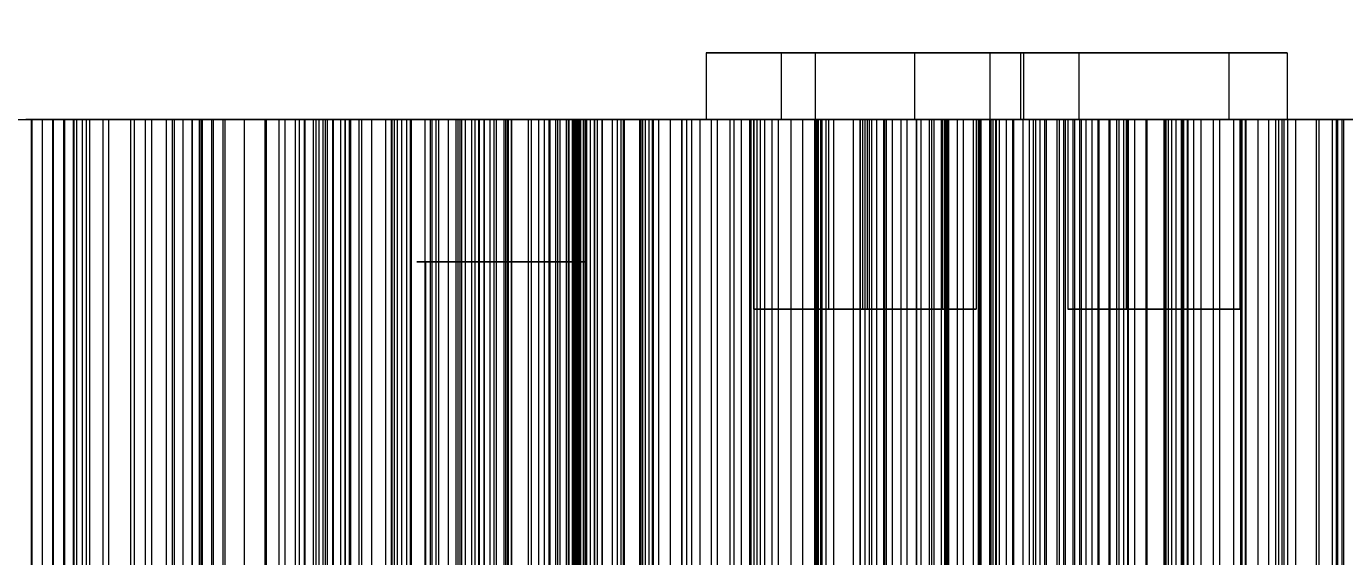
# Model space of a CAD drawing. Header units: millimetres. Extents: x -1970 to 59977, y -65068 to 6837.
# Drawn here: x 25818.1 to 26096, y -17342.2 to -17230.4 of the extents above; entities that cross this region are included whole.
import ezdxf

# ---------------------------------------------------------------- set-up
doc = ezdxf.new("R2010")
doc.units = ezdxf.units.MM
doc.layers.add('COTAS_P', color=1, linetype='Continuous', lineweight=0)
doc.layers.add('superior_briquetadora', color=7, linetype='Continuous', lineweight=0)
doc.dimstyles.new('R19_100', dxfattribs={"dimtxt": 250, "dimasz": 150, "dimexe": 150, "dimexo": 80, "dimgap": 100, "dimtad": 1, "dimtih": 1, "dimtoh": 1, "dimdsep": 46, "dimcen": 0.09, "dimadec": 0, "dimazin": 0, "dimtfac": 1, "dimtdec": 4, "dimtofl": 0, "dimtmove": 0, "dimatfit": 3, "dimfxl": 1, "dimtolj": 1, "dimtzin": 0, "dimarcsym": 0})

# ---------------------------------------------------------------- blocks, each defined once
blk = doc.blocks.new('*D25')
at = {"layer": 'COTAS_P', "color": 0, "lineweight": -2, "transparency": 16777216}
for p, q in [((25128.19, -17920), (25128.19, -16950)), ((27628.19, -17920), (27628.19, -16950)), ((25278.19, -17100), (27478.19, -17100))]:
    blk.add_line(p, q, dxfattribs=at)
at = {"layer": 'COTAS_P', "color": 0, "transparency": 16777216}
for points in [[(25278.19, -17075), (25278.19, -17125), (25128.19, -17100)], [(27478.19, -17075), (27478.19, -17125), (27628.19, -17100)]]:
    blk.add_solid(points, dxfattribs=at)
at = {"layer": 'Defpoints', "color": 0, "transparency": 16777216}
for p in [(27628.19, -17100), (25128.19, -18000), (27628.19, -18000)]:
    blk.add_point(p, dxfattribs=at)

msp = doc.modelspace()

# ---------------------------------------------------------------- linework, layer by layer
at = {"layer": 'superior_briquetadora'}
for p, q in [((25961.388, -17236), (25964.032, -17236)), ((25961.388, -17236), (25961.388, -17250)), ((25963.095, -17236), (25961.388, -17236)), ((25968.817, -17236), (25963.095, -17236)), ((25964.032, -17236), (25970.505, -17236)), ((25977.419, -17236), (25968.817, -17236)), ((25970.505, -17236), (25979.524, -17236)), ((25977.233, -17236), (25979.878, -17236)), ((25977.233, -17236), (25977.233, -17250)), ((25978.941, -17236), (25977.233, -17236)), ((25987.198, -17236), (25977.419, -17236)), ((25984.663, -17236), (25978.941, -17236)), ((25979.524, -17236), (25989.303, -17236)), ((25979.878, -17236), (25986.35, -17236)), ((25984.348, -17236), (25986.992, -17236)), ((25984.348, -17236), (25984.348, -17250)), ((25986.056, -17236), (25984.348, -17236)), ((25993.265, -17236), (25984.663, -17236)), ((25991.777, -17236), (25986.056, -17236)), ((25986.35, -17236), (25995.37, -17236)), ((25986.992, -17236), (25993.465, -17236)), ((25996.218, -17236), (25987.198, -17236)), ((25989.303, -17236), (25997.905, -17236)), ((26000.38, -17236), (25991.777, -17236)), ((26003.044, -17236), (25993.265, -17236)), ((25993.465, -17236), (26002.484, -17236)), ((25995.37, -17236), (26005.149, -17236)), ((26002.69, -17236), (25996.218, -17236)), ((25997.905, -17236), (26003.627, -17236)), ((26010.159, -17236), (26000.38, -17236)), ((26002.484, -17236), (26012.264, -17236)), ((26005.335, -17236), (26002.69, -17236)), ((26012.063, -17236), (26003.044, -17236)), ((26003.627, -17236), (26005.335, -17236)), ((26005.149, -17236), (26013.751, -17236)), ((26005.335, -17236), (26005.335, -17250)), ((26019.178, -17236), (26010.159, -17236)), ((26018.536, -17236), (26012.063, -17236)), ((26012.264, -17236), (26020.866, -17236)), ((26013.751, -17236), (26019.473, -17236)), ((26021.18, -17236), (26018.536, -17236)), ((26025.651, -17236), (26019.178, -17236)), ((26019.473, -17236), (26021.18, -17236)), ((26020.866, -17236), (26026.587, -17236)), ((26021.18, -17236), (26021.18, -17250)), ((26028.295, -17236), (26025.651, -17236)), ((26026.587, -17236), (26028.295, -17236)), ((26027.639, -17236), (26030.283, -17236)), ((26027.639, -17236), (26027.639, -17250)), ((26029.346, -17236), (26027.639, -17236)), ((26028.295, -17236), (26028.295, -17250)), ((26035.068, -17236), (26029.346, -17236)), ((26030.283, -17236), (26036.756, -17236)), ((26043.67, -17236), (26035.068, -17236)), ((26036.756, -17236), (26045.775, -17236)), ((26039.962, -17236), (26042.606, -17236)), ((26039.962, -17236), (26039.962, -17250)), ((26041.67, -17236), (26039.962, -17236)), ((26047.391, -17236), (26041.67, -17236)), ((26042.606, -17236), (26049.079, -17236)), ((26053.449, -17236), (26043.67, -17236)), ((26045.775, -17236), (26055.554, -17236)), ((26055.994, -17236), (26047.391, -17236)), ((26049.079, -17236), (26058.098, -17236)), ((26062.469, -17236), (26053.449, -17236)), ((26055.554, -17236), (26064.157, -17236)), ((26065.773, -17236), (26055.994, -17236)), ((26058.098, -17236), (26067.878, -17236)), ((26068.941, -17236), (26062.469, -17236)), ((26064.157, -17236), (26069.878, -17236)), ((26074.792, -17236), (26065.773, -17236)), ((26067.878, -17236), (26076.48, -17236)), ((26071.586, -17236), (26068.941, -17236)), ((26069.878, -17236), (26071.586, -17236)), ((26071.586, -17236), (26071.586, -17250)), ((26081.265, -17236), (26074.792, -17236)), ((26076.48, -17236), (26082.201, -17236)), ((26083.909, -17236), (26081.265, -17236)), ((26082.201, -17236), (26083.909, -17236)), ((26083.909, -17236), (26083.909, -17250)), ((25814.423, -17250), (25819.071, -17250)), ((25816.994, -17250), (25828.183, -17250)), ((25829.926, -17250), (25817.932, -17250)), ((25819.071, -17250), (25819.071, -17450)), ((25819.071, -17250), (25823.59, -17250)), ((25819.255, -17250), (25819.255, -17450)), ((25821.421, -17250), (25819.255, -17250)), ((25819.255, -17250), (25825.877, -17250)), ((25821.421, -17250), (25821.421, -17450)), ((25823.708, -17250), (25821.421, -17250)), ((25823.59, -17250), (25823.59, -17450)), ((25823.59, -17250), (25827.961, -17250)), ((25823.708, -17250), (25823.708, -17450)), ((25826.122, -17250), (25823.708, -17250)), ((25825.877, -17250), (25825.877, -17450)), ((25825.877, -17250), (25830.701, -17250)), ((25826.122, -17250), (25826.122, -17450)), ((25828.669, -17250), (25826.122, -17250)), ((25827.961, -17250), (25827.961, -17450)), ((25827.961, -17250), (25834.209, -17250)), ((25828.183, -17250), (25840.866, -17250)), ((25828.183, -17450), (25828.183, -17250)), ((25828.669, -17250), (25828.669, -17450)), ((25831.359, -17250), (25828.669, -17250)), ((25843.177, -17250), (25829.926, -17250)), ((25829.926, -17450), (25829.926, -17250)), ((25830.701, -17250), (25830.701, -17450)), ((25830.701, -17250), (25835.413, -17250)), ((25831.359, -17250), (25831.359, -17450)), ((25834.209, -17250), (25831.359, -17250)), ((25834.209, -17250), (25834.209, -17450)), ((25835.413, -17250), (25835.413, -17450)), ((25835.413, -17250), (25840.004, -17250)), ((25840.004, -17250), (25840.004, -17450)), ((25840.004, -17250), (25844.466, -17250)), ((25840.866, -17250), (25854.557, -17250)), ((25840.866, -17450), (25840.866, -17250)), ((25857.176, -17250), (25843.177, -17250)), ((25843.177, -17450), (25843.177, -17250)), ((25844.466, -17250), (25844.466, -17450)), ((25844.466, -17250), (25848.782, -17250)), ((25847.535, -17250), (25847.535, -17450)), ((25849.236, -17250), (25847.535, -17250)), ((25847.535, -17250), (25854.842, -17250)), ((25848.782, -17250), (25848.782, -17450)), ((25848.782, -17250), (25852.933, -17250)), ((25849.236, -17250), (25849.236, -17450)), ((25851.071, -17250), (25849.236, -17250)), ((25851.071, -17250), (25851.071, -17450)), ((25853.044, -17250), (25851.071, -17250)), ((25852.933, -17250), (25852.933, -17450)), ((25852.933, -17250), (25859.897, -17250)), ((25853.044, -17250), (25853.044, -17450)), ((25855.164, -17250), (25853.044, -17250)), ((25854.557, -17250), (25868.729, -17250)), ((25854.557, -17450), (25854.557, -17250)), ((25854.842, -17250), (25854.842, -17450)), ((25854.842, -17250), (25859.475, -17250)), ((25855.164, -17250), (25855.164, -17450)), ((25857.441, -17250), (25855.164, -17250)), ((25871.384, -17250), (25857.176, -17250)), ((25857.176, -17450), (25857.176, -17250)), ((25857.441, -17250), (25857.441, -17450)), ((25859.897, -17250), (25857.441, -17250)), ((25859.475, -17250), (25859.475, -17450)), ((25859.475, -17250), (25863.984, -17250)), ((25859.897, -17250), (25859.897, -17450)), ((25863.984, -17250), (25863.984, -17450)), ((25863.984, -17250), (25868.361, -17250)), ((25868.361, -17250), (25868.361, -17450)), ((25868.361, -17250), (25872.593, -17250)), ((25868.729, -17250), (25882.838, -17250)), ((25868.729, -17450), (25868.729, -17250)), ((25885.257, -17250), (25871.384, -17250)), ((25871.384, -17450), (25871.384, -17250)), ((25872.593, -17250), (25872.593, -17450)), ((25872.593, -17250), (25876.665, -17250)), ((25874.851, -17250), (25875.639, -17250)), ((25876.846, -17250), (25874.851, -17250)), ((25874.851, -17450), (25874.851, -17250)), ((25875.639, -17250), (25879.18, -17250)), ((25875.639, -17450), (25875.639, -17250)), ((25876.665, -17250), (25876.665, -17450)), ((25876.665, -17250), (25880.555, -17250)), ((25881.549, -17250), (25876.846, -17250)), ((25876.846, -17450), (25876.846, -17250)), ((25878.518, -17250), (25878.518, -17450)), ((25879.738, -17250), (25878.518, -17250)), ((25878.518, -17250), (25886.439, -17250)), ((25879.18, -17250), (25885.338, -17250)), ((25879.18, -17450), (25879.18, -17250)), ((25879.738, -17250), (25879.738, -17450)), ((25881.102, -17250), (25879.738, -17250)), ((25880.555, -17250), (25880.555, -17450)), ((25880.555, -17250), (25888.168, -17250)), ((25881.102, -17250), (25881.102, -17450)), ((25882.616, -17250), (25881.102, -17250)), ((25888.778, -17250), (25881.549, -17250)), ((25881.549, -17450), (25881.549, -17250)), ((25882.616, -17250), (25882.616, -17450)), ((25884.288, -17250), (25882.616, -17250)), ((25882.838, -17250), (25896.341, -17250)), ((25882.838, -17450), (25882.838, -17250)), ((25884.288, -17250), (25884.288, -17450)), ((25886.132, -17250), (25884.288, -17250)), ((25898.261, -17250), (25885.257, -17250)), ((25885.257, -17450), (25885.257, -17250)), ((25885.338, -17250), (25893.877, -17250)), ((25885.338, -17450), (25885.338, -17250)), ((25886.132, -17250), (25886.132, -17450)), ((25888.168, -17250), (25886.132, -17250)), ((25886.439, -17250), (25886.439, -17450)), ((25886.439, -17250), (25890.837, -17250)), ((25888.168, -17250), (25888.168, -17450)), ((25898.255, -17250), (25888.778, -17250)), ((25888.778, -17450), (25888.778, -17250)), ((25890.837, -17250), (25890.837, -17450)), ((25890.837, -17250), (25895.101, -17250)), ((25893.877, -17250), (25904.469, -17250)), ((25893.877, -17450), (25893.877, -17250)), ((25895.082, -17250), (25895.689, -17250)), ((25897.257, -17250), (25895.082, -17250)), ((25895.082, -17450), (25895.082, -17250)), ((25895.101, -17250), (25895.101, -17450)), ((25895.101, -17250), (25899.219, -17250)), ((25895.689, -17250), (25899.054, -17250)), ((25895.689, -17450), (25895.689, -17250)), ((25896.341, -17250), (25908.72, -17250)), ((25896.341, -17450), (25896.341, -17250)), ((25902.13, -17250), (25897.257, -17250)), ((25897.257, -17450), (25897.257, -17250)), ((25903.629, -17250), (25898.255, -17250)), ((25909.895, -17250), (25898.261, -17250)), ((25898.261, -17450), (25898.261, -17250)), ((25899.054, -17250), (25905.049, -17250)), ((25899.054, -17450), (25899.054, -17250)), ((25899.219, -17250), (25899.219, -17450)), ((25899.219, -17250), (25903.182, -17250)), ((25909.514, -17250), (25902.13, -17250)), ((25902.13, -17450), (25902.13, -17250)), ((25903.182, -17250), (25903.182, -17450)), ((25903.182, -17250), (25906.971, -17250)), ((25909.104, -17250), (25903.629, -17250)), ((25903.629, -17450), (25903.629, -17250)), ((25904.469, -17250), (25916.705, -17250)), ((25904.469, -17450), (25904.469, -17250)), ((25905.049, -17250), (25913.442, -17250)), ((25905.049, -17450), (25905.049, -17250)), ((25906.971, -17250), (25906.971, -17450)), ((25906.971, -17250), (25910.562, -17250)), ((25908.72, -17250), (25919.498, -17250)), ((25908.72, -17450), (25908.72, -17250)), ((25914.678, -17250), (25909.104, -17250)), ((25909.104, -17450), (25909.104, -17250)), ((25919.126, -17250), (25909.514, -17250)), ((25909.514, -17450), (25909.514, -17250)), ((25919.714, -17250), (25909.895, -17250)), ((25909.895, -17450), (25909.895, -17250)), ((25910.562, -17250), (25910.562, -17450)), ((25910.562, -17250), (25918.751, -17250)), ((25911.905, -17250), (25911.905, -17450)), ((25912.633, -17250), (25911.905, -17250)), ((25911.905, -17250), (25920.364, -17250)), ((25912.633, -17250), (25912.633, -17450)), ((25913.513, -17250), (25912.633, -17250)), ((25913.442, -17250), (25923.912, -17250)), ((25913.442, -17450), (25913.442, -17250)), ((25913.513, -17250), (25913.513, -17450)), ((25914.552, -17250), (25913.513, -17250)), ((25914.552, -17250), (25914.552, -17450)), ((25915.761, -17250), (25914.552, -17250)), ((25920.349, -17250), (25914.678, -17250)), ((25914.678, -17450), (25914.678, -17250)), ((25915.761, -17250), (25915.761, -17450)), ((25917.153, -17250), (25915.761, -17250)), ((25916.705, -17250), (25930.117, -17250)), ((25916.705, -17450), (25916.705, -17250)), ((25917.153, -17250), (25917.153, -17450)), ((25918.751, -17250), (25917.153, -17250)), ((25918.751, -17250), (25918.751, -17450)), ((25930.595, -17250), (25919.126, -17250)), ((25919.126, -17450), (25919.126, -17250)), ((25919.498, -17250), (25928.263, -17250)), ((25919.498, -17450), (25919.498, -17250)), ((25927.339, -17250), (25919.714, -17250)), ((25919.714, -17450), (25919.714, -17250)), ((25926.113, -17250), (25920.349, -17250)), ((25920.349, -17450), (25920.349, -17250)), ((25920.364, -17250), (25920.364, -17450)), ((25920.364, -17250), (25924.485, -17250)), ((25923.912, -17250), (25929.733, -17250)), ((25923.912, -17450), (25923.912, -17250)), ((25924.485, -17250), (25924.485, -17450)), ((25924.485, -17250), (25928.462, -17250)), ((25931.969, -17250), (25926.113, -17250)), ((25926.113, -17450), (25926.113, -17250)), ((25932.478, -17250), (25927.339, -17250)), ((25927.339, -17450), (25927.339, -17250)), ((25928.263, -17250), (25934.676, -17250)), ((25928.263, -17450), (25928.263, -17250)), ((25928.462, -17250), (25928.462, -17450)), ((25928.462, -17250), (25932.283, -17250)), ((25929.733, -17250), (25935.644, -17250)), ((25929.733, -17450), (25929.733, -17250)), ((25930.117, -17250), (25944.189, -17250)), ((25930.117, -17450), (25930.117, -17250)), ((25943.482, -17250), (25930.595, -17250)), ((25930.595, -17450), (25930.595, -17250)), ((25937.913, -17250), (25931.969, -17250)), ((25931.969, -17450), (25931.969, -17250)), ((25932.283, -17250), (25932.283, -17450)), ((25932.283, -17250), (25935.937, -17250)), ((25934.933, -17250), (25932.478, -17250)), ((25932.478, -17450), (25932.478, -17250)), ((25933.191, -17250), (25933.208, -17250)), ((25933.262, -17250), (25933.191, -17250)), ((25933.191, -17450), (25933.191, -17250)), ((25933.208, -17250), (25933.312, -17250)), ((25933.208, -17450), (25933.208, -17250)), ((25933.421, -17250), (25933.262, -17250)), ((25933.262, -17450), (25933.262, -17250)), ((25933.312, -17250), (25933.505, -17250)), ((25933.312, -17450), (25933.312, -17250)), ((25933.669, -17250), (25933.421, -17250)), ((25933.421, -17450), (25933.421, -17250)), ((25933.505, -17250), (25933.786, -17250)), ((25933.505, -17450), (25933.505, -17250)), ((25934.004, -17250), (25933.669, -17250)), ((25933.669, -17450), (25933.669, -17250)), ((25933.786, -17250), (25934.154, -17250)), ((25933.786, -17450), (25933.786, -17250)), ((25934.427, -17250), (25934.004, -17250)), ((25934.004, -17450), (25934.004, -17250)), ((25934.154, -17250), (25934.61, -17250)), ((25934.154, -17450), (25934.154, -17250)), ((25934.937, -17250), (25934.427, -17250)), ((25934.427, -17450), (25934.427, -17250)), ((25934.61, -17250), (25934.933, -17250)), ((25934.61, -17450), (25934.61, -17250)), ((25934.676, -17250), (25938.491, -17250)), ((25934.676, -17450), (25934.676, -17250)), ((25934.933, -17450), (25934.933, -17250)), ((25935.534, -17250), (25934.937, -17250)), ((25934.937, -17450), (25934.937, -17250)), ((25936.219, -17250), (25935.534, -17250)), ((25935.534, -17450), (25935.534, -17250)), ((25935.644, -17250), (25941.642, -17250)), ((25935.644, -17450), (25935.644, -17250)), ((25935.937, -17250), (25935.937, -17450)), ((25935.937, -17250), (25939.407, -17250)), ((25936.99, -17250), (25936.219, -17250)), ((25936.219, -17450), (25936.219, -17250)), ((25937.848, -17250), (25936.99, -17250)), ((25936.99, -17450), (25936.99, -17250)), ((25939.562, -17250), (25937.848, -17250)), ((25937.848, -17450), (25937.848, -17250)), ((25943.943, -17250), (25937.913, -17250)), ((25937.913, -17450), (25937.913, -17250)), ((25938.491, -17250), (25939.562, -17250)), ((25938.491, -17450), (25938.491, -17250)), ((25939.407, -17250), (25939.407, -17450)), ((25939.407, -17250), (25942.665, -17250)), ((25939.562, -17450), (25939.562, -17250)), ((25941.642, -17250), (25947.724, -17250)), ((25941.642, -17450), (25941.642, -17250)), ((25942.665, -17250), (25942.665, -17450)), ((25942.665, -17250), (25951.351, -17250)), ((25957.29, -17250), (25943.482, -17250)), ((25943.482, -17450), (25943.482, -17250)), ((25950.057, -17250), (25943.943, -17250)), ((25943.943, -17450), (25943.943, -17250)), ((25944.189, -17250), (25958.38, -17250)), ((25944.189, -17450), (25944.189, -17250)), ((25947.375, -17250), (25947.375, -17450)), ((25947.603, -17250), (25947.375, -17250)), ((25947.375, -17250), (25956.29, -17250)), ((25947.603, -17250), (25947.603, -17450)), ((25947.991, -17250), (25947.603, -17250)), ((25947.724, -17250), (25953.888, -17250)), ((25947.724, -17450), (25947.724, -17250)), ((25947.991, -17250), (25947.991, -17450)), ((25948.546, -17250), (25947.991, -17250)), ((25948.546, -17250), (25948.546, -17450)), ((25949.28, -17250), (25948.546, -17250)), ((25949.28, -17250), (25949.28, -17450)), ((25950.206, -17250), (25949.28, -17250)), ((25956.251, -17250), (25950.057, -17250)), ((25950.057, -17450), (25950.057, -17250)), ((25950.206, -17250), (25950.206, -17450)), ((25951.351, -17250), (25950.206, -17250)), ((25951.351, -17250), (25951.351, -17450)), ((25953.888, -17250), (25960.13, -17250)), ((25953.888, -17450), (25953.888, -17250)), ((25962.522, -17250), (25956.251, -17250)), ((25956.251, -17450), (25956.251, -17250)), ((25956.29, -17250), (25956.29, -17450)), ((25956.29, -17250), (25960.095, -17250)), ((25971.489, -17250), (25957.29, -17250)), ((25957.29, -17450), (25957.29, -17250)), ((25958.38, -17250), (25972.144, -17250)), ((25958.38, -17450), (25958.38, -17250)), ((25960.095, -17250), (25960.095, -17450)), ((25960.095, -17250), (25963.746, -17250)), ((25960.13, -17250), (25966.448, -17250)), ((25960.13, -17450), (25960.13, -17250)), ((25961.388, -17250), (25964.032, -17250)), ((25963.095, -17250), (25961.388, -17250)), ((25968.868, -17250), (25962.522, -17250)), ((25962.522, -17450), (25962.522, -17250)), ((25968.817, -17250), (25963.095, -17250)), ((25963.746, -17250), (25963.746, -17450)), ((25963.746, -17250), (25967.234, -17250)), ((25964.032, -17250), (25970.505, -17250)), ((25966.448, -17250), (25972.839, -17250)), ((25966.448, -17450), (25966.448, -17250)), ((25967.234, -17250), (25967.234, -17450)), ((25967.234, -17250), (25970.544, -17250)), ((25977.419, -17250), (25968.817, -17250)), ((25975.287, -17250), (25968.868, -17250)), ((25968.868, -17450), (25968.868, -17250)), ((25970.505, -17250), (25979.524, -17250)), ((25970.544, -17250), (25970.544, -17450)), ((25970.544, -17250), (25973.66, -17250)), ((25970.876, -17480), (25970.876, -17250)), ((25971.847, -17250), (25970.876, -17250)), ((25970.876, -17250), (25972.379, -17250)), ((25971.376, -17250), (25972.818, -17250)), ((25971.376, -17250), (25971.376, -17290)), ((25972.307, -17250), (25971.376, -17250)), ((25985.535, -17250), (25971.489, -17250)), ((25971.489, -17450), (25971.489, -17250)), ((25975.097, -17250), (25971.847, -17250)), ((25972.144, -17250), (25984.953, -17250)), ((25972.144, -17450), (25972.144, -17250)), ((25975.428, -17250), (25972.307, -17250)), ((25972.379, -17250), (25976.057, -17250)), ((25972.818, -17250), (25976.349, -17250)), ((25972.839, -17250), (25979.301, -17250)), ((25972.839, -17450), (25972.839, -17250)), ((25973.66, -17250), (25973.66, -17450)), ((25973.66, -17250), (25976.555, -17250)), ((25979.985, -17250), (25975.097, -17250)), ((25981.774, -17250), (25975.287, -17250)), ((25975.287, -17450), (25975.287, -17250)), ((25980.12, -17250), (25975.428, -17250)), ((25976.057, -17250), (25981.181, -17250)), ((25976.349, -17250), (25981.268, -17250)), ((25976.555, -17250), (25976.555, -17450)), ((25976.555, -17250), (25985.654, -17250)), ((25977.233, -17250), (25979.878, -17250)), ((25978.941, -17250), (25977.233, -17250)), ((25987.198, -17250), (25977.419, -17250)), ((25984.663, -17250), (25978.941, -17250)), ((25979.301, -17250), (25985.829, -17250)), ((25979.301, -17450), (25979.301, -17250)), ((25979.524, -17250), (25989.303, -17250)), ((25979.878, -17250), (25986.35, -17250)), ((25985.541, -17250), (25979.985, -17250)), ((25985.454, -17250), (25980.12, -17250)), ((25981.181, -17250), (25986.737, -17250)), ((25981.268, -17250), (25986.602, -17250)), ((25988.327, -17250), (25981.774, -17250)), ((25981.774, -17450), (25981.774, -17250)), ((25984.205, -17250), (25984.205, -17450)), ((25984.27, -17250), (25984.205, -17250)), ((25984.205, -17250), (25984.313, -17250)), ((25984.27, -17250), (25984.27, -17450)), ((25984.521, -17250), (25984.27, -17250)), ((25984.313, -17250), (25984.313, -17450)), ((25984.313, -17250), (25984.587, -17250)), ((25984.348, -17250), (25986.992, -17250)), ((25986.056, -17250), (25984.348, -17250)), ((25984.521, -17250), (25984.521, -17450)), ((25984.974, -17250), (25984.521, -17250)), ((25984.587, -17250), (25984.587, -17450)), ((25984.587, -17250), (25993.872, -17250)), ((25993.265, -17250), (25984.663, -17250)), ((25984.953, -17250), (25996.314, -17250)), ((25984.953, -17450), (25984.953, -17250)), ((25984.974, -17250), (25984.974, -17450)), ((25985.654, -17250), (25984.974, -17250)), ((25990.374, -17250), (25985.454, -17250)), ((25998.885, -17250), (25985.535, -17250)), ((25985.535, -17450), (25985.535, -17250)), ((25990.666, -17250), (25985.541, -17250)), ((25985.654, -17250), (25985.654, -17450)), ((25985.829, -17250), (25992.422, -17250)), ((25985.829, -17450), (25985.829, -17250)), ((25991.777, -17250), (25986.056, -17250)), ((25986.35, -17250), (25995.37, -17250)), ((25986.602, -17250), (25991.294, -17250)), ((25986.722, -17480), (25986.722, -17250)), ((25987.692, -17250), (25986.722, -17250)), ((25986.722, -17250), (25988.224, -17250)), ((25986.737, -17250), (25991.625, -17250)), ((25986.992, -17250), (25993.465, -17250)), ((25996.218, -17250), (25987.198, -17250)), ((25987.221, -17250), (25988.664, -17250)), ((25987.221, -17250), (25987.221, -17290)), ((25988.153, -17250), (25987.221, -17250)), ((25990.943, -17250), (25987.692, -17250)), ((25991.274, -17250), (25988.153, -17250)), ((25988.224, -17250), (25991.902, -17250)), ((25994.944, -17250), (25988.327, -17250)), ((25988.327, -17450), (25988.327, -17250)), ((25988.664, -17250), (25992.194, -17250)), ((25989.303, -17250), (25997.905, -17250)), ((25993.904, -17250), (25990.374, -17250)), ((25994.344, -17250), (25990.666, -17250)), ((25995.831, -17250), (25990.943, -17250)), ((25995.966, -17250), (25991.274, -17250)), ((25991.294, -17250), (25994.415, -17250)), ((25991.625, -17250), (25994.876, -17250)), ((26000.38, -17250), (25991.777, -17250)), ((25991.902, -17250), (25997.027, -17250)), ((25992.194, -17250), (25997.114, -17250)), ((25992.422, -17250), (25999.076, -17250)), ((25992.422, -17450), (25992.422, -17250)), ((26003.044, -17250), (25993.265, -17250)), ((25993.465, -17250), (26002.484, -17250)), ((25993.837, -17480), (25993.837, -17250)), ((25994.807, -17250), (25993.837, -17250)), ((25993.837, -17250), (25995.339, -17250)), ((25993.872, -17250), (25993.872, -17450)), ((25993.872, -17250), (25997.324, -17250)), ((25995.347, -17250), (25993.904, -17250)), ((25994.336, -17250), (25995.778, -17250)), ((25994.336, -17250), (25994.336, -17290)), ((25995.267, -17250), (25994.336, -17250)), ((25995.846, -17250), (25994.344, -17250)), ((25994.415, -17250), (25995.347, -17250)), ((25998.058, -17250), (25994.807, -17250)), ((25994.876, -17250), (25995.846, -17250)), ((26008.502, -17250), (25994.944, -17250)), ((25994.944, -17450), (25994.944, -17250)), ((25998.388, -17250), (25995.267, -17250)), ((25995.339, -17250), (25999.017, -17250)), ((25995.347, -17250), (25995.347, -17290)), ((25995.37, -17250), (26005.149, -17250)), ((25995.778, -17250), (25999.309, -17250)), ((26001.387, -17250), (25995.831, -17250)), ((25995.846, -17480), (25995.846, -17250)), ((26001.3, -17250), (25995.966, -17250)), ((26002.69, -17250), (25996.218, -17250)), ((25996.314, -17250), (25999.396, -17250)), ((25996.314, -17450), (25996.314, -17250)), ((25997.027, -17250), (26002.583, -17250)), ((25997.114, -17250), (26002.448, -17250)), ((25997.324, -17250), (25997.324, -17450)), ((25997.324, -17250), (26000.614, -17250)), ((25997.905, -17250), (26003.627, -17250)), ((26002.945, -17250), (25998.058, -17250)), ((26003.08, -17250), (25998.388, -17250)), ((26011.029, -17250), (25998.885, -17250)), ((25998.885, -17450), (25998.885, -17250)), ((25999.017, -17250), (26004.141, -17250)), ((25999.076, -17250), (26005.789, -17250)), ((25999.076, -17450), (25999.076, -17250)), ((25999.309, -17250), (26004.229, -17250)), ((25999.396, -17250), (26002.536, -17250)), ((25999.396, -17450), (25999.396, -17250)), ((26010.159, -17250), (26000.38, -17250)), ((26000.614, -17250), (26000.614, -17450)), ((26000.614, -17250), (26003.734, -17250)), ((26006.219, -17250), (26001.3, -17250)), ((26006.511, -17250), (26001.387, -17250)), ((26002.448, -17250), (26007.14, -17250)), ((26002.484, -17250), (26012.264, -17250)), ((26002.536, -17250), (26005.733, -17250)), ((26002.536, -17450), (26002.536, -17250)), ((26002.583, -17250), (26007.471, -17250)), ((26005.335, -17250), (26002.69, -17250)), ((26008.502, -17250), (26002.945, -17250)), ((26012.063, -17250), (26003.044, -17250)), ((26008.415, -17250), (26003.08, -17250)), ((26003.627, -17250), (26005.335, -17250)), ((26003.734, -17250), (26003.734, -17450)), ((26003.734, -17250), (26006.669, -17250)), ((26004.141, -17250), (26009.698, -17250)), ((26004.229, -17250), (26009.563, -17250)), ((26005.149, -17250), (26013.751, -17250)), ((26005.733, -17250), (26008.986, -17250)), ((26005.733, -17450), (26005.733, -17250)), ((26005.789, -17250), (26012.556, -17250)), ((26005.789, -17450), (26005.789, -17250)), ((26009.75, -17250), (26006.219, -17250)), ((26010.189, -17250), (26006.511, -17250)), ((26006.669, -17250), (26006.669, -17450)), ((26006.669, -17250), (26009.402, -17250)), ((26007.14, -17250), (26010.261, -17250)), ((26007.471, -17250), (26010.721, -17250)), ((26013.334, -17250), (26008.415, -17250)), ((26013.626, -17250), (26008.502, -17250)), ((26022.632, -17250), (26008.502, -17250)), ((26008.502, -17450), (26008.502, -17250)), ((26008.986, -17250), (26012.292, -17250)), ((26008.986, -17450), (26008.986, -17250)), ((26009.402, -17250), (26009.402, -17450)), ((26009.402, -17250), (26011.905, -17250)), ((26009.563, -17250), (26014.255, -17250)), ((26009.698, -17250), (26014.585, -17250)), ((26011.192, -17250), (26009.75, -17250)), ((26019.178, -17250), (26010.159, -17250)), ((26011.692, -17250), (26010.189, -17250)), ((26010.261, -17250), (26011.192, -17250)), ((26010.721, -17250), (26011.692, -17250)), ((26014.368, -17250), (26011.029, -17250)), ((26011.029, -17450), (26011.029, -17250)), ((26011.192, -17250), (26011.192, -17290)), ((26011.692, -17480), (26011.692, -17250)), ((26011.905, -17250), (26011.905, -17450)), ((26011.905, -17250), (26021.33, -17250)), ((26018.536, -17250), (26012.063, -17250)), ((26012.264, -17250), (26020.866, -17250)), ((26012.292, -17250), (26015.65, -17250)), ((26012.292, -17450), (26012.292, -17250)), ((26012.556, -17250), (26019.376, -17250)), ((26012.556, -17450), (26012.556, -17250)), ((26016.865, -17250), (26013.334, -17250)), ((26017.304, -17250), (26013.626, -17250)), ((26013.751, -17250), (26019.473, -17250)), ((26014.255, -17250), (26017.376, -17250)), ((26017.758, -17250), (26014.368, -17250)), ((26014.368, -17450), (26014.368, -17250)), ((26014.585, -17250), (26017.836, -17250)), ((26015.65, -17250), (26019.059, -17250)), ((26015.65, -17450), (26015.65, -17250)), ((26018.307, -17250), (26016.865, -17250)), ((26018.807, -17250), (26017.304, -17250)), ((26017.376, -17250), (26018.307, -17250)), ((26021.198, -17250), (26017.758, -17250)), ((26017.758, -17450), (26017.758, -17250)), ((26017.836, -17250), (26018.807, -17250)), ((26018.307, -17250), (26018.307, -17290)), ((26021.18, -17250), (26018.536, -17250)), ((26018.807, -17480), (26018.807, -17250)), ((26019.059, -17250), (26022.518, -17250)), ((26019.059, -17450), (26019.059, -17250)), ((26025.651, -17250), (26019.178, -17250)), ((26019.376, -17250), (26026.245, -17250)), ((26019.376, -17450), (26019.376, -17250)), ((26019.473, -17250), (26021.18, -17250)), ((26020.866, -17250), (26026.587, -17250)), ((26021.121, -17250), (26021.121, -17450)), ((26021.33, -17250), (26021.121, -17250)), ((26021.121, -17250), (26021.147, -17250)), ((26021.147, -17250), (26021.147, -17450)), ((26021.147, -17250), (26021.381, -17250)), ((26024.686, -17250), (26021.198, -17250)), ((26021.198, -17450), (26021.198, -17250)), ((26021.33, -17250), (26021.33, -17450)), ((26021.381, -17250), (26021.381, -17450)), ((26021.381, -17250), (26021.805, -17250)), ((26021.805, -17250), (26021.805, -17450)), ((26021.805, -17250), (26022.408, -17250)), ((26022.408, -17250), (26022.408, -17450)), ((26022.408, -17250), (26023.181, -17250)), ((26022.518, -17250), (26026.024, -17250)), ((26022.518, -17450), (26022.518, -17250)), ((26036.789, -17250), (26022.632, -17250)), ((26022.632, -17450), (26022.632, -17250)), ((26023.181, -17250), (26023.181, -17450)), ((26023.181, -17250), (26032.747, -17250)), ((26028.221, -17250), (26024.686, -17250)), ((26024.686, -17450), (26024.686, -17250)), ((26028.295, -17250), (26025.651, -17250)), ((26026.024, -17250), (26029.576, -17250)), ((26026.024, -17450), (26026.024, -17250)), ((26026.245, -17250), (26040.156, -17250)), ((26026.245, -17450), (26026.245, -17250)), ((26026.587, -17250), (26028.295, -17250)), ((26027.639, -17250), (26030.283, -17250)), ((26029.346, -17250), (26027.639, -17250)), ((26031.801, -17250), (26028.221, -17250)), ((26028.221, -17450), (26028.221, -17250)), ((26035.068, -17250), (26029.346, -17250)), ((26029.576, -17250), (26033.173, -17250)), ((26029.576, -17450), (26029.576, -17250)), ((26030.283, -17250), (26036.756, -17250)), ((26030.305, -17250), (26030.305, -17480)), ((26031.247, -17250), (26030.305, -17250)), ((26030.305, -17250), (26033.124, -17250)), ((26030.804, -17250), (26033.609, -17250)), ((26030.804, -17250), (26030.804, -17800)), ((26031.742, -17250), (26030.804, -17250)), ((26035.915, -17250), (26031.247, -17250)), ((26036.386, -17250), (26031.742, -17250)), ((26035.425, -17250), (26031.801, -17250)), ((26031.801, -17450), (26031.801, -17250)), ((26032.747, -17250), (26032.747, -17450)), ((26032.747, -17250), (26035.813, -17250)), ((26033.124, -17250), (26039.596, -17250)), ((26033.173, -17250), (26036.813, -17250)), ((26033.173, -17450), (26033.173, -17250)), ((26033.609, -17250), (26040.048, -17250)), ((26043.67, -17250), (26035.068, -17250)), ((26039.09, -17250), (26035.425, -17250)), ((26035.425, -17450), (26035.425, -17250)), ((26035.813, -17250), (26035.813, -17450)), ((26035.813, -17250), (26038.711, -17250)), ((26044.129, -17250), (26035.915, -17250)), ((26044.558, -17250), (26036.386, -17250)), ((26036.756, -17250), (26045.775, -17250)), ((26050.43, -17250), (26036.789, -17250)), ((26036.789, -17450), (26036.789, -17250)), ((26036.813, -17250), (26040.494, -17250)), ((26036.813, -17450), (26036.813, -17250)), ((26037.127, -17480), (26037.127, -17250)), ((26038.098, -17250), (26037.127, -17250)), ((26037.127, -17250), (26038.63, -17250)), ((26037.627, -17250), (26039.069, -17250)), ((26037.627, -17250), (26037.627, -17290)), ((26038.558, -17250), (26037.627, -17250)), ((26041.349, -17250), (26038.098, -17250)), ((26041.679, -17250), (26038.558, -17250)), ((26038.63, -17250), (26042.308, -17250)), ((26038.711, -17250), (26038.711, -17450)), ((26038.711, -17250), (26041.433, -17250)), ((26039.069, -17250), (26042.6, -17250)), ((26042.796, -17250), (26039.09, -17250)), ((26039.09, -17450), (26039.09, -17250)), ((26039.596, -17250), (26049.472, -17250)), ((26039.962, -17250), (26042.606, -17250)), ((26041.67, -17250), (26039.962, -17250)), ((26040.048, -17250), (26049.874, -17250)), ((26040.156, -17250), (26054.368, -17250)), ((26040.156, -17450), (26040.156, -17250)), ((26040.494, -17250), (26044.215, -17250)), ((26040.494, -17450), (26040.494, -17250)), ((26046.236, -17250), (26041.349, -17250)), ((26041.433, -17250), (26041.433, -17450)), ((26041.433, -17250), (26043.965, -17250)), ((26047.391, -17250), (26041.67, -17250)), ((26046.371, -17250), (26041.679, -17250)), ((26042.308, -17250), (26047.432, -17250)), ((26042.6, -17250), (26047.519, -17250)), ((26042.606, -17250), (26049.079, -17250)), ((26046.54, -17250), (26042.796, -17250)), ((26042.796, -17450), (26042.796, -17250)), ((26053.449, -17250), (26043.67, -17250)), ((26043.965, -17250), (26043.965, -17450)), ((26043.965, -17250), (26046.288, -17250)), ((26055.573, -17250), (26044.129, -17250)), ((26044.215, -17250), (26047.973, -17250)), ((26044.215, -17450), (26044.215, -17250)), ((26055.944, -17250), (26044.558, -17250)), ((26045.775, -17250), (26055.554, -17250)), ((26051.792, -17250), (26046.236, -17250)), ((26046.288, -17250), (26046.288, -17450)), ((26046.288, -17250), (26048.375, -17250)), ((26051.705, -17250), (26046.371, -17250)), ((26050.322, -17250), (26046.54, -17250)), ((26046.54, -17450), (26046.54, -17250)), ((26055.994, -17250), (26047.391, -17250)), ((26047.432, -17250), (26052.988, -17250)), ((26047.519, -17250), (26052.853, -17250)), ((26047.973, -17250), (26051.768, -17250)), ((26047.973, -17450), (26047.973, -17250)), ((26048.375, -17250), (26048.375, -17450)), ((26048.375, -17250), (26058.035, -17250)), ((26049.079, -17250), (26058.098, -17250)), ((26049.451, -17480), (26049.451, -17250)), ((26050.421, -17250), (26049.451, -17250)), ((26049.451, -17250), (26050.953, -17250)), ((26049.472, -17250), (26062.374, -17250)), ((26049.874, -17250), (26062.71, -17250)), ((26049.95, -17250), (26051.392, -17250)), ((26049.95, -17250), (26049.95, -17290)), ((26050.881, -17250), (26049.95, -17250)), ((26054.138, -17250), (26050.322, -17250)), ((26050.322, -17450), (26050.322, -17250)), ((26053.672, -17250), (26050.421, -17250)), ((26063.031, -17250), (26050.43, -17250)), ((26050.43, -17450), (26050.43, -17250)), ((26054.002, -17250), (26050.881, -17250)), ((26050.953, -17250), (26054.631, -17250)), ((26051.392, -17250), (26054.923, -17250)), ((26056.625, -17250), (26051.705, -17250)), ((26051.768, -17250), (26064.235, -17250)), ((26051.768, -17450), (26051.768, -17250)), ((26056.917, -17250), (26051.792, -17250)), ((26052.853, -17250), (26057.546, -17250)), ((26052.988, -17250), (26057.876, -17250)), ((26062.469, -17250), (26053.449, -17250)), ((26058.559, -17250), (26053.672, -17250)), ((26058.694, -17250), (26054.002, -17250)), ((26057.988, -17250), (26054.138, -17250)), ((26054.138, -17450), (26054.138, -17250)), ((26054.368, -17250), (26068.335, -17250)), ((26054.368, -17450), (26054.368, -17250)), ((26054.631, -17250), (26059.755, -17250)), ((26054.923, -17250), (26059.843, -17250)), ((26055.554, -17250), (26064.157, -17250)), ((26069.808, -17250), (26055.573, -17250)), ((26070.106, -17250), (26055.944, -17250)), ((26065.773, -17250), (26055.994, -17250)), ((26060.155, -17250), (26056.625, -17250)), ((26060.595, -17250), (26056.917, -17250)), ((26057.546, -17250), (26060.666, -17250)), ((26057.876, -17250), (26061.127, -17250)), ((26061.869, -17250), (26057.988, -17250)), ((26057.988, -17450), (26057.988, -17250)), ((26058.035, -17250), (26058.035, -17450)), ((26058.035, -17250), (26058.299, -17250)), ((26058.098, -17250), (26067.878, -17250)), ((26058.299, -17250), (26058.299, -17450)), ((26058.299, -17250), (26058.803, -17250)), ((26064.116, -17250), (26058.559, -17250)), ((26064.028, -17250), (26058.694, -17250)), ((26058.803, -17250), (26058.803, -17450)), ((26058.803, -17250), (26059.519, -17250)), ((26059.519, -17250), (26059.519, -17450)), ((26059.519, -17250), (26060.43, -17250)), ((26059.755, -17250), (26065.312, -17250)), ((26059.843, -17250), (26065.177, -17250)), ((26061.598, -17250), (26060.155, -17250)), ((26060.43, -17250), (26060.43, -17450)), ((26060.43, -17250), (26061.522, -17250)), ((26062.097, -17250), (26060.595, -17250)), ((26060.666, -17250), (26061.598, -17250)), ((26061.127, -17250), (26062.097, -17250)), ((26061.522, -17250), (26061.522, -17450)), ((26061.522, -17250), (26062.787, -17250)), ((26061.598, -17250), (26061.598, -17290)), ((26065.781, -17250), (26061.869, -17250)), ((26061.869, -17450), (26061.869, -17250)), ((26062.097, -17480), (26062.097, -17250)), ((26062.374, -17250), (26077.805, -17250)), ((26068.941, -17250), (26062.469, -17250)), ((26062.71, -17250), (26078.062, -17250)), ((26062.787, -17250), (26062.787, -17450)), ((26062.787, -17250), (26072.542, -17250)), ((26074.106, -17250), (26063.031, -17250)), ((26063.031, -17450), (26063.031, -17250)), ((26068.948, -17250), (26064.028, -17250)), ((26069.24, -17250), (26064.116, -17250)), ((26064.157, -17250), (26069.878, -17250)), ((26064.235, -17250), (26075.13, -17250)), ((26064.235, -17450), (26064.235, -17250)), ((26065.177, -17250), (26069.869, -17250)), ((26065.312, -17250), (26070.199, -17250)), ((26074.792, -17250), (26065.773, -17250)), ((26069.72, -17250), (26065.781, -17250)), ((26065.781, -17450), (26065.781, -17250)), ((26067.878, -17250), (26076.48, -17250)), ((26068.335, -17250), (26081.519, -17250)), ((26068.335, -17450), (26068.335, -17250)), ((26071.586, -17250), (26068.941, -17250)), ((26072.479, -17250), (26068.948, -17250)), ((26072.918, -17250), (26069.24, -17250)), ((26082.796, -17250), (26069.72, -17250)), ((26069.72, -17450), (26069.72, -17250)), ((26086.286, -17250), (26069.808, -17250)), ((26069.869, -17250), (26072.99, -17250)), ((26069.878, -17250), (26071.586, -17250)), ((26086.5, -17250), (26070.106, -17250)), ((26070.199, -17250), (26073.45, -17250)), ((26073.921, -17250), (26072.479, -17250)), ((26072.542, -17250), (26072.542, -17450)), ((26072.542, -17250), (26075.191, -17250)), ((26074.42, -17250), (26072.918, -17250)), ((26072.99, -17250), (26073.921, -17250)), ((26073.45, -17250), (26074.42, -17250)), ((26073.921, -17250), (26073.921, -17290)), ((26083.232, -17250), (26074.106, -17250)), ((26074.106, -17450), (26074.106, -17250)), ((26074.42, -17480), (26074.42, -17250)), ((26081.265, -17250), (26074.792, -17250)), ((26075.13, -17250), (26084.037, -17250)), ((26075.13, -17450), (26075.13, -17250)), ((26075.191, -17250), (26075.191, -17450)), ((26075.191, -17250), (26077.67, -17250)), ((26076.48, -17250), (26082.201, -17250)), ((26077.67, -17250), (26077.67, -17450)), ((26077.67, -17250), (26079.967, -17250)), ((26077.805, -17250), (26095.171, -17250)), ((26078.062, -17250), (26095.34, -17250)), ((26079.967, -17250), (26079.967, -17450)), ((26079.967, -17250), (26082.071, -17250)), ((26083.909, -17250), (26081.265, -17250)), ((26081.519, -17250), (26093.414, -17250)), ((26081.519, -17450), (26081.519, -17250)), ((26082.071, -17250), (26082.071, -17450)), ((26082.071, -17250), (26083.963, -17250)), ((26082.201, -17250), (26083.909, -17250)), ((26094.534, -17250), (26082.796, -17250)), ((26082.796, -17450), (26082.796, -17250)), ((26090.057, -17250), (26083.232, -17250)), ((26083.232, -17450), (26083.232, -17250)), ((26083.963, -17250), (26083.963, -17450)), ((26083.963, -17250), (26085.613, -17250)), ((26084.037, -17250), (26090.611, -17250)), ((26084.037, -17450), (26084.037, -17250)), ((26085.613, -17250), (26085.613, -17450)), ((26085.613, -17250), (26095.415, -17250)), ((26104.375, -17250), (26086.286, -17250)), ((26104.496, -17250), (26086.5, -17250)), ((26094.318, -17250), (26090.057, -17250)), ((26090.057, -17450), (26090.057, -17250)), ((26090.611, -17250), (26094.6, -17250)), ((26090.611, -17450), (26090.611, -17250)), ((26093.414, -17250), (26103.564, -17250)), ((26093.414, -17450), (26093.414, -17250)), ((26095.852, -17250), (26094.318, -17250)), ((26094.318, -17450), (26094.318, -17250)), ((26104.483, -17250), (26094.534, -17250)), ((26094.534, -17450), (26094.534, -17250)), ((26094.6, -17250), (26095.852, -17250)), ((26094.6, -17450), (26094.6, -17250)), ((26095.171, -17250), (26113.807, -17250)), ((26095.34, -17250), (26113.88, -17250)), ((26095.415, -17250), (26095.415, -17450)), ((26095.415, -17250), (26096.15, -17250)), ((26095.852, -17450), (26095.852, -17250)), ((25902.25, -17280), (25900.388, -17280)), ((25900.388, -17280), (25902.052, -17280)), ((25902.052, -17280), (25906.911, -17280)), ((25907.268, -17280), (25902.25, -17280)), ((25902.25, -17280), (25902.25, -17520)), ((25906.911, -17280), (25914.004, -17280)), ((25914.448, -17280), (25907.268, -17280)), ((25914.004, -17280), (25921.925, -17280)), ((25922.369, -17280), (25914.448, -17280)), ((25921.925, -17280), (25929.105, -17280)), ((25929.462, -17280), (25922.369, -17280)), ((25929.105, -17280), (25934.124, -17280)), ((25934.321, -17280), (25929.462, -17280)), ((25934.124, -17280), (25935.985, -17280)), ((25934.124, -17280), (25934.124, -17520)), ((25935.985, -17280), (25934.321, -17280)), ((25971.376, -17290), (25972.818, -17290)), ((25972.307, -17290), (25971.376, -17290)), ((25975.428, -17290), (25972.307, -17290)), ((25972.818, -17290), (25976.349, -17290)), ((25980.12, -17290), (25975.428, -17290)), ((25976.349, -17290), (25981.268, -17290)), ((25985.454, -17290), (25980.12, -17290)), ((25981.268, -17290), (25986.602, -17290)), ((25990.374, -17290), (25985.454, -17290)), ((25986.602, -17290), (25991.294, -17290)), ((25987.221, -17290), (25988.664, -17290)), ((25988.153, -17290), (25987.221, -17290)), ((25991.274, -17290), (25988.153, -17290)), ((25988.664, -17290), (25992.194, -17290)), ((25993.904, -17290), (25990.374, -17290)), ((25995.966, -17290), (25991.274, -17290)), ((25991.294, -17290), (25994.415, -17290)), ((25992.194, -17290), (25997.114, -17290)), ((25995.347, -17290), (25993.904, -17290)), ((25994.336, -17290), (25995.778, -17290)), ((25995.267, -17290), (25994.336, -17290)), ((25994.415, -17290), (25995.347, -17290)), ((25998.388, -17290), (25995.267, -17290)), ((25995.778, -17290), (25999.309, -17290)), ((26001.3, -17290), (25995.966, -17290)), ((25997.114, -17290), (26002.448, -17290)), ((26003.08, -17290), (25998.388, -17290)), ((25999.309, -17290), (26004.229, -17290)), ((26006.219, -17290), (26001.3, -17290)), ((26002.448, -17290), (26007.14, -17290)), ((26008.415, -17290), (26003.08, -17290)), ((26004.229, -17290), (26009.563, -17290)), ((26009.75, -17290), (26006.219, -17290)), ((26007.14, -17290), (26010.261, -17290)), ((26013.334, -17290), (26008.415, -17290)), ((26009.563, -17290), (26014.255, -17290)), ((26011.192, -17290), (26009.75, -17290)), ((26010.261, -17290), (26011.192, -17290)), ((26016.865, -17290), (26013.334, -17290)), ((26014.255, -17290), (26017.376, -17290)), ((26018.307, -17290), (26016.865, -17290)), ((26017.376, -17290), (26018.307, -17290)), ((26037.627, -17290), (26039.069, -17290)), ((26038.558, -17290), (26037.627, -17290)), ((26041.679, -17290), (26038.558, -17290)), ((26039.069, -17290), (26042.6, -17290)), ((26046.371, -17290), (26041.679, -17290)), ((26042.6, -17290), (26047.519, -17290)), ((26051.705, -17290), (26046.371, -17290)), ((26047.519, -17290), (26052.853, -17290)), ((26049.95, -17290), (26051.392, -17290)), ((26050.881, -17290), (26049.95, -17290)), ((26054.002, -17290), (26050.881, -17290)), ((26051.392, -17290), (26054.923, -17290)), ((26056.625, -17290), (26051.705, -17290)), ((26052.853, -17290), (26057.546, -17290)), ((26058.694, -17290), (26054.002, -17290)), ((26054.923, -17290), (26059.843, -17290)), ((26060.155, -17290), (26056.625, -17290)), ((26057.546, -17290), (26060.666, -17290)), ((26064.028, -17290), (26058.694, -17290)), ((26059.843, -17290), (26065.177, -17290)), ((26061.598, -17290), (26060.155, -17290)), ((26060.666, -17290), (26061.598, -17290)), ((26068.948, -17290), (26064.028, -17290)), ((26065.177, -17290), (26069.869, -17290)), ((26072.479, -17290), (26068.948, -17290)), ((26069.869, -17290), (26072.99, -17290)), ((26073.921, -17290), (26072.479, -17290)), ((26072.99, -17290), (26073.921, -17290))]:
    msp.add_line(p, q, dxfattribs=at)

# ---------------------------------------------------------------- dimensions: what is measured, and where the dimension line sits
at = {"layer": 'COTAS_P'}
dim = msp.add_aligned_dim(p1=(25128.187, -18000), p2=(27628.187, -18000), distance=900, text='<> P', dimstyle='R19_100', dxfattribs=at)
dim.commit()
dim.dimension.update_dxf_attribs({"geometry": '*D25', "text_midpoint": (26378.187, -17100)})

doc.saveas('drawing.dxf')
